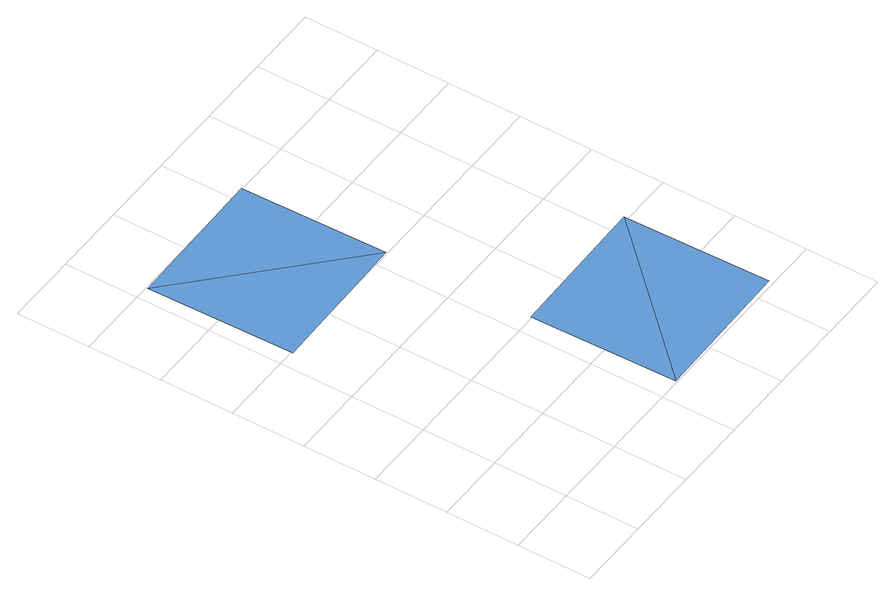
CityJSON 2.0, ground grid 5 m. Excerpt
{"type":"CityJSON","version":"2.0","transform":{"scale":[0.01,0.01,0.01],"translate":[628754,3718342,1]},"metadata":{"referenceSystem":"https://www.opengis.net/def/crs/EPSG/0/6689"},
"CityObjects":{
"waterbody1":{"type":"WaterBody","attributes":{"name":"福岡県津波浸水想定図","class":"1140","function":"2","WaterBodyTsunamiRiskAttribute.description":"1","WaterBodyTsunamiRiskAttribute.rank":"1"},"geometry":[{"type":"MultiSurface","lod":"1","boundaries":[[[0,1,2]],[[3,4,5]],[[1,0,6]],[[3,7,4]]]}]}
},
"vertices":[
[1119,2010,78],[99,2991,78],[119,1991,78],[1158,11,79],[2138,1030,79],[1138,1011,79],[1100,3010,78],[2157,30,79]
]}
